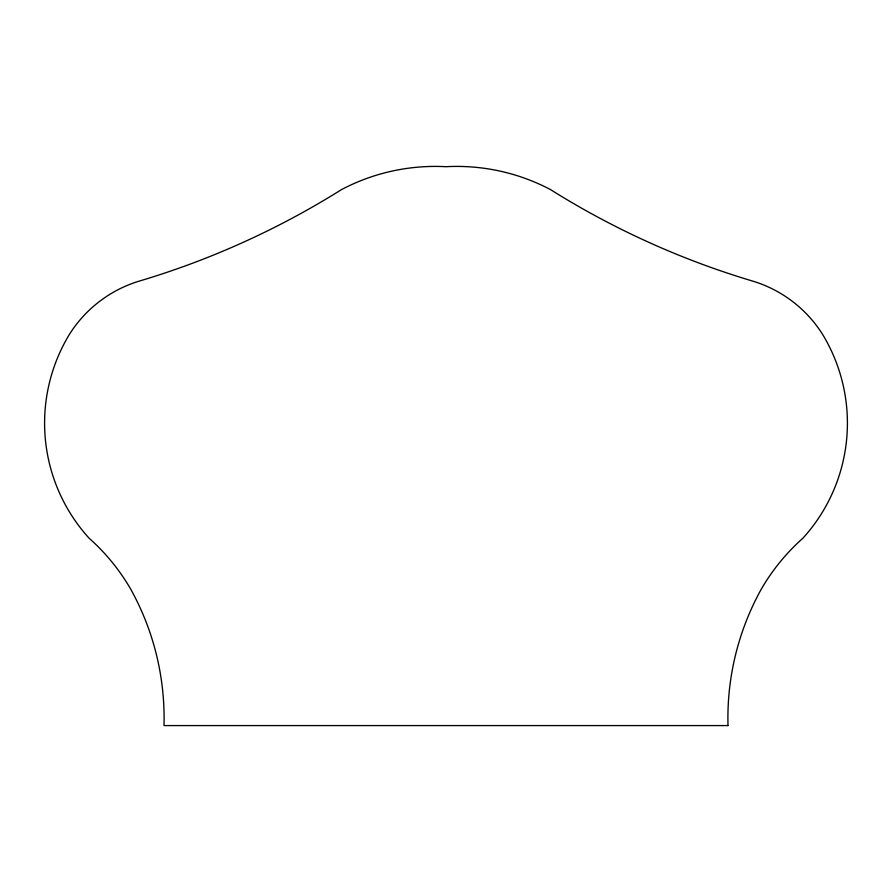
<?xml version="1.0" encoding="UTF-8"?>
<svg xmlns="http://www.w3.org/2000/svg" width="892" height="892" viewBox="0 0 892 892"><rect width="100%" height="100%" fill="white"/><g stroke="black" fill="none" stroke-linecap="round" stroke-linejoin="round"><path stroke-width="1.34" d="M728.006 725.575L163.994 725.575A265.849 265.849 0 0 0 130.834 589.367A206.097 206.097 0 0 0 89.077 538.188A171.052 171.052 0 0 1 69.308 334.556A125.538 125.538 0 0 1 141.025 280.579A822.803 822.803 0 0 0 341.614 189.528A200.979 200.979 0 0 1 446 166.704A200.979 200.979 0 0 1 550.386 189.528A822.803 822.803 0 0 0 750.975 280.579A125.538 125.538 0 0 1 822.692 334.556A171.052 171.052 0 0 1 802.923 538.188A206.097 206.097 0 0 0 761.166 589.367A265.849 265.849 0 0 0 728.006 725.575"/></g></svg>
